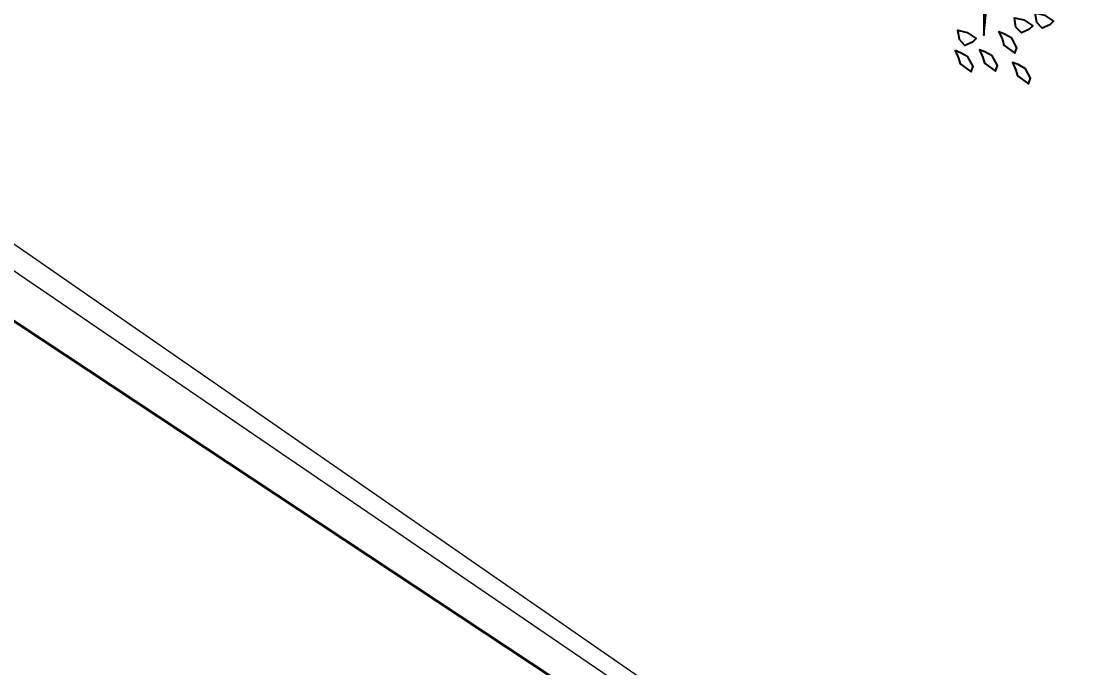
# Model space of a CAD drawing. Header units: metres. Extents: x 2 to 659295185, y -28 to 1124222152.
# Drawn here: x 654891.99 to 654913.87, y 1123154.5 to 1123167.64 of the extents above; entities that cross this region are included whole.
import ezdxf

# ---------------------------------------------------------------- set-up
doc = ezdxf.new("R2010")
doc.units = ezdxf.units.M
doc.header["$MEASUREMENT"] = 0
doc.layers.get('0').update_dxf_attribs({"linetype": 'CONTINUOUS'})
for name, color, linetype in [('000PAREDES', 2, 'CONTINUOUS'), ('Arboles', 3, 'CONTINUOUS'), ('CURVAS', 2, 'CONTINUOUS'), ('TEXTOS', 7, 'CONTINUOUS')]:
    doc.layers.add(name, color=color, linetype=linetype)
doc.styles.get("Standard").update_dxf_attribs({"font": 'tahoma.ttf'})

# ---------------------------------------------------------------- blocks, each defined once
blk = doc.blocks.new('*X2402')
at = {"color": 0}
for p, q in [((16.7924, 15.66), (16.7959, 15.66)), ((16.8014, 15.67), (16.8071, 15.67)), ((16.7833, 15.65), (16.7848, 15.65))]:
    blk.add_line(p, q, dxfattribs=at)
blk = doc.blocks.new('ARBUSTO6')
at = {"layer": 'Arboles', "color": 7}
blk.add_lwpolyline([(-0.8041, -0.6851), (-0.9657, -0.8637), (-0.8041, -0.7191)], dxfattribs=at)
at = {"layer": 'Arboles'}
for points in [[(-1.0082, -0.8552), (-1.0337, -0.8467), (-1.0337, -0.8212), (-1.0167, -0.7956), (-0.9997, -0.8212), (-0.9912, -0.8552)], [(-1.0763, -0.8637), (-1.0848, -0.8807), (-1.0763, -0.9232), (-1.0593, -0.9147), (-1.0507, -0.8807), (-1.0593, -0.8552), (-1.0678, -0.8382)], [(-1.0167, -0.9147), (-1.0252, -0.9317), (-1.0167, -0.9742), (-0.9997, -0.9657), (-0.9912, -0.9317), (-0.9997, -0.9062), (-1.0082, -0.8892)], [(-0.9317, -0.9147), (-0.9402, -0.9317), (-0.9317, -0.9742), (-0.9147, -0.9657), (-0.9062, -0.9317), (-0.9147, -0.9062), (-0.9232, -0.8892)], [(-0.8467, -0.9487), (-0.8722, -0.9402), (-0.8722, -0.9147), (-0.8552, -0.8892), (-0.8381, -0.9147), (-0.8296, -0.9487)], [(-0.7871, -0.9827), (-0.8126, -0.9742), (-0.8126, -0.9487), (-0.7956, -0.9232), (-0.7786, -0.9487), (-0.7701, -0.9827)], [(-0.9657, -1.0168), (-0.9742, -1.0338), (-0.9657, -1.0763), (-0.9487, -1.0678), (-0.9402, -1.0338), (-0.9487, -1.0082), (-0.9572, -0.9912)]]:
    blk.add_lwpolyline(points, close=True, dxfattribs=at)
blk.add_blockref('*X2402', (-17.7429, -16.5069), dxfattribs=at)

msp = doc.modelspace()

# ---------------------------------------------------------------- linework, layer by layer
at = {"lineweight": 30}
msp.add_lwpolyline([(654886.8737, 1123376.4179), (654943.8476, 1123320.4418), (654974.2977, 1123290.8224), (654971.9299, 1123279.7725), (654974.916, 1123275.7498), (654965.9652, 1123245.6902), (654925.6945, 1123255.2906), (654924.7925, 1123251.3936), (654909.2047, 1123255.0016), (654907.4079, 1123241.9804), (654892.1346, 1123244.5281), (654876.2977, 1123171.8224), (654943.1061, 1123127.6342), (654948.3512, 1123120.8818), (654737.653, 1123175.6708)], dxfattribs=at)
msp.add_lwpolyline([(654886.8737, 1123376.4179), (654943.8476, 1123320.4418), (654974.2977, 1123290.8224), (654971.9299, 1123279.7725), (654974.916, 1123275.7498), (654965.9652, 1123245.6902), (654925.6945, 1123255.2906), (654924.7925, 1123251.3936), (654909.2047, 1123255.0016), (654907.4079, 1123241.9804), (654892.1346, 1123244.5281), (654876.2977, 1123171.8224), (654943.1061, 1123127.6342), (654948.3512, 1123120.8818), (654737.653, 1123175.6708)], dxfattribs=at)
msp.add_lwpolyline([(654886.8737, 1123376.4179), (654943.8476, 1123320.4418), (654974.2977, 1123290.8224), (654971.9299, 1123279.7725), (654974.916, 1123275.7498), (654965.9652, 1123245.6902), (654925.6945, 1123255.2906), (654924.7925, 1123251.3936), (654909.2047, 1123255.0016), (654907.4079, 1123241.9804), (654892.1346, 1123244.5281), (654876.2977, 1123171.8224), (654943.1061, 1123127.6342), (654948.3512, 1123120.8818), (654737.653, 1123175.6708)], dxfattribs=at)
at = {"layer": '000PAREDES'}
msp.add_lwpolyline([(654948.3512, 1123120.8818), (654943.1061, 1123127.6342), (654876.2977, 1123171.8224), (654892.1346, 1123244.5281), (654907.4079, 1123241.9804), (654909.2047, 1123255.0016), (654924.7925, 1123251.3936), (654925.6945, 1123255.2906), (654965.9652, 1123245.6902), (654974.916, 1123275.7498), (654971.9299, 1123279.7725), (654974.2977, 1123290.8224), (654943.7736, 1123320.3665), (654886.8737, 1123376.4179), (654833.6867, 1123428.6518), (654765.3984, 1123502.6864), (654747.7375, 1123524.6779), (654708.4749, 1123560.707)], dxfattribs=at)
at = {"layer": 'CURVAS', "lineweight": 0}
for points in [[(654888, 1123376), (654945, 1123320), (654976, 1123291), (654973, 1123279), (654976, 1123275), (654967, 1123245), (654927, 1123255), (654926, 1123251), (654910, 1123255), (654909, 1123242), (654893, 1123244), (654879, 1123172), (654944, 1123127), (654950, 1123121), (654739, 1123175)], [(654888, 1123376), (654945, 1123320), (654976, 1123291), (654973, 1123279), (654976, 1123275), (654967, 1123245), (654927, 1123255), (654926, 1123251), (654910, 1123255), (654909, 1123242), (654893, 1123244), (654878, 1123172), (654944, 1123127), (654950, 1123121), (654739, 1123175)]]:
    msp.add_lwpolyline(points, dxfattribs=at)

# ---------------------------------------------------------------- block references
at = {"layer": 'Arboles', "xscale": 6.317886258656785, "yscale": 6.317886258656785, "zscale": 6.317886258656785, "rotation": 42.49660342024684}
msp.add_blockref('ARBUSTO6', (654912.372, 1123175.5052), dxfattribs=at)

# ---------------------------------------------------------------- texts
at = {"layer": 'TEXTOS', "color": 0, "width": 0.571429}
msp.add_text('HACIENDA   LA   BARTOLERA', height=7.036817, rotation=347.94913, dxfattribs=at).set_placement((654913.1979, 1123151.763))

doc.saveas('drawing.dxf')
